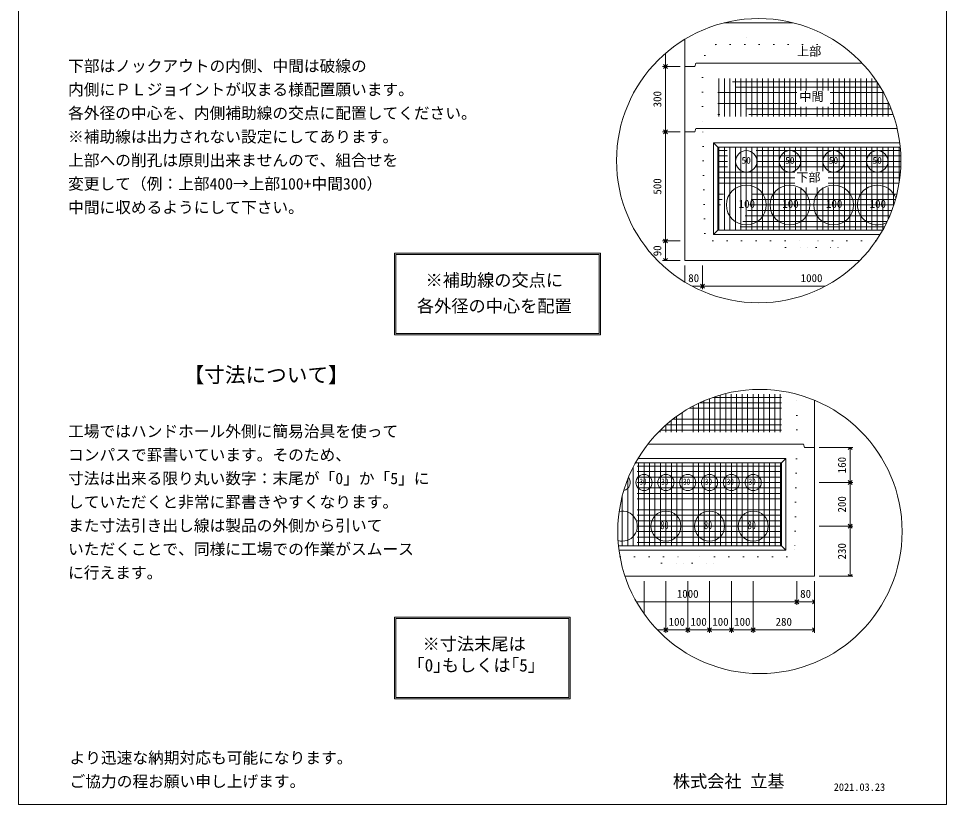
# Model space of a CAD drawing. Units: millimetres, scale not verified. Extents: x -6420 to 6420, y -2661 to 3039.
# Drawn here: x -6420 to -2340, y -2661 to 796 of the extents above; entities that cross this region are included whole.
import ezdxf
from ezdxf.enums import TextEntityAlignment as Align

# ---------------------------------------------------------------- set-up
doc = ezdxf.new("R2010")
doc.units = ezdxf.units.MM
doc.header["$LTSCALE"] = 20
for name, pattern in [('DASHED1', [1.8, 1.2, -0.6]), ('USER2', [50.8, 31.75, -6.35, 6.35, -6.35]), ('USER5', [3.185, 0.01, -3.175])]:
    doc.linetypes.add(name, pattern=pattern)
for name, color, linetype, lineweight in [('0-2_waku', 7, 'Continuous', 18), ('0-3_gaikei', 7, 'Continuous', 18), ('0-4_kakure', 7, 'DASHED1', 5), ('0-5_sunpou', 7, 'Continuous', 5), ('0-7_hole', 7, 'Continuous', 18), ('0-8_uchigawa', 6, 'Continuous', 18), ('0-D_文字１', 7, 'Continuous', 18), ('0-E_コア部分\u3000寸法補助線3', 150, 'USER2', 18), ('0-F_コア部分\u3000寸法補助線2', 150, 'USER2', 18), ('1-1_コア部分\u3000寸法補助線', 7, 'USER2', 5)]:
    doc.layers.add(name, color=color, linetype=linetype, lineweight=lineweight)
doc.styles.add('ＭＳ ゴシック', font='')
doc.styles.get('ＭＳ ゴシック').set_extended_font_data('MS Gothic')

# ---------------------------------------------------------------- blocks, each defined once
blk = doc.blocks.new('_Open90')
at = {"layer": '0-5_sunpou'}
blk.add_line((0, 0), (-1, 0), dxfattribs=at)
blk.add_lwpolyline([(-0.5, 0.5), (0, 0), (-0.5, -0.5)], dxfattribs=at)

msp = doc.modelspace()

# ---------------------------------------------------------------- linework, layer by layer
at = {"layer": '0-2_waku'}
for p, q in [((-6420, 3038.52), (-6420, -2661.48)), ((-2340, 3038.52), (-2340, -2661.48)), ((-6420, -2661.48), (-2340, -2661.48)), ((-6420, -2661.48), (-2340, -2661.48)), ((-6420, -2661.48), (-2340, -2661.48)), ((-6420, -2661.48), (-2340, -2661.48))]:
    msp.add_line(p, q, dxfattribs=at)
at = {"layer": '0-3_gaikei'}
for p, q in [((-3316.99, 777.66), (-3244.93, 777.66)), ((-3316.99, 777.66), (-3244.93, 777.66)), ((-3316.99, 777.66), (-3244.93, 777.66)), ((-3014.2, 777.66), (-3316.99, 777.66)), ((-3316.93, 777.66), (-3014.2, 777.66)), ((-3316.93, 777.66), (-3014.2, 777.66)), ((-3489.73, 585.66), (-3489.73, 705.68)), ((-3489.73, 585.66), (-3489.73, -268.74)), ((-3446.53, 585.66), (-3489.73, 585.66)), ((-3446.53, 585.66), (-3489.73, 585.66)), ((-3441.73, 600.06), (-3446.53, 585.66)), ((-2932.11, 600.06), (-3440.91, 600.06)), ((-2710.81, 600.06), (-2932.93, 600.06)), ((-3446.53, 297.66), (-3489.73, 297.66)), ((-3446.53, 297.66), (-3489.73, 297.66)), ((-3441.73, 312.06), (-3446.53, 297.66)), ((-2932.11, 312.06), (-3440.91, 312.06)), ((-2556.52, 312.06), (-2932.93, 312.06)), ((-3489.73, -268.74), (-2721.32, -268.74)), ((-3489.73, -268.74), (-2721.32, -268.74)), ((-3489.73, -268.74), (-2721.32, -268.74)), ((-2920.8, -1360.19), (-2920.8, -882.92)), ((-2968.8, -1076.99), (-2964, -1091.39)), ((-2920.8, -1091.39), (-2964, -1091.39))]:
    msp.add_line(p, q, dxfattribs=at)
for points in [[(-3753.21, -1657.79), (-2920.8, -1657.79), (-2920.8, -1091.39)], [(-3741.02, -1657.79), (-2920.8, -1657.79), (-2920.8, -1091.39)], [(-2968.8, -1076.99), (-3477.6, -1076.99), (-3653.68, -1076.99)]]:
    msp.add_lwpolyline(points, dxfattribs=at)
at = {"layer": '0-4_kakure', "linetype": 'USER5', "lineweight": 18}
for p, q in [((-3220.93, 777.66), (-3220.93, 793.82)), ((-3220.93, 777.66), (-3220.93, 681.66)), ((-3402.51, 633.66), (-3354.51, 681.66)), ((-3354.51, 681.66), (-2804.81, 681.66)), ((-3402.51, 633.66), (-3412.11, 600.06)), ((-3412.11, 600.06), (-3412.11, 312.06)), ((-3402.21, -148.74), (-3412.11, 312.06)), ((-3402.21, -148.74), (-3367.87, -182.34)), ((-3367.87, -182.34), (-2932.11, -182.34)), ((-3047.31, -211.14), (-3076.11, -182.34)), ((-2649.92, -182.34), (-2932.11, -182.34)), ((-2816.91, -211.14), (-2788.11, -182.34)), ((-3047.31, -211.14), (-2951.31, -211.14)), ((-2951.31, -211.14), (-2947.47, -268.74)), ((-2912.91, -211.14), (-2916.75, -268.74)), ((-2912.91, -211.14), (-2816.91, -211.14)), ((-2997.59, -1076.99), (-2997.59, -856.81)), ((-2997.59, -1076.99), (-3007.5, -1537.79)), ((-3007.5, -1537.79), (-3041.83, -1571.39)), ((-3775.24, -1571.39), (-3477.59, -1571.39)), ((-3592.79, -1600.19), (-3621.59, -1571.39)), ((-3041.83, -1571.39), (-3477.59, -1571.39)), ((-3362.39, -1600.19), (-3333.59, -1571.39)), ((-3592.79, -1600.19), (-3496.79, -1600.19)), ((-3496.79, -1600.19), (-3492.95, -1657.79)), ((-3458.39, -1600.19), (-3462.23, -1657.79)), ((-3458.39, -1600.19), (-3362.39, -1600.19))]:
    msp.add_line(p, q, dxfattribs=at)
at = {"layer": '0-5_sunpou', "color": 150, "lineweight": 18}
for p, q in [((-3575.48, 643.15), (-3575.48, 602.94)), ((-3510.85, 585.66), (-3587.96, 585.66)), ((-3531.97, 585.66), (-3587.96, 585.66)), ((-3575.48, 568.38), (-3575.48, 314.94)), ((-3510.85, 297.66), (-3587.96, 297.66)), ((-3510.85, 297.66), (-3587.96, 297.66)), ((-3575.48, 280.38), (-3575.48, -165.06)), ((-3510.85, -182.34), (-3587.96, -182.34)), ((-3531.97, -182.34), (-3587.96, -182.34)), ((-3575.48, -199.62), (-3575.48, -251.46)), ((-3510.85, -268.74), (-3587.96, -268.74)), ((-3489.73, -289.86), (-3489.73, -363.47)), ((-3412.93, -289.86), (-3412.93, -393.94)), ((-3412.93, -289.86), (-3412.93, -393.94)), ((-3458.02, -381.46), (-3430.21, -381.46)), ((-3395.65, -381.46), (-2873.17, -381.46)), ((-2899.68, -1091.39), (-2751.26, -1091.39)), ((-2763.74, -1108.67), (-2763.74, -1227.71)), ((-2899.68, -1244.99), (-2751.26, -1244.99)), ((-2899.68, -1244.99), (-2751.26, -1244.99)), ((-2763.74, -1262.27), (-2763.74, -1419.71)), ((-2899.68, -1436.99), (-2751.26, -1436.99)), ((-2899.68, -1436.99), (-2751.26, -1436.99)), ((-2763.74, -1454.27), (-2763.74, -1640.51)), ((-2899.68, -1657.79), (-2751.26, -1657.79)), ((-3669.59, -1678.91), (-3669.59, -1822.64)), ((-3573.59, -1678.91), (-3573.59, -1906.18)), ((-3573.59, -1678.91), (-3573.59, -1906.18)), ((-3477.59, -1678.91), (-3477.59, -1906.18)), ((-3477.59, -1678.91), (-3477.59, -1906.18)), ((-3381.59, -1678.91), (-3381.59, -1906.18)), ((-3381.59, -1678.91), (-3381.59, -1906.18)), ((-3285.59, -1678.91), (-3285.59, -1906.18)), ((-3285.59, -1678.91), (-3285.59, -1906.18)), ((-3189.59, -1678.91), (-3189.59, -1906.18)), ((-3189.59, -1678.91), (-3189.59, -1906.18)), ((-2997.6, -1678.91), (-2997.6, -1782.99)), ((-2997.6, -1678.91), (-2997.6, -1782.99)), ((-2920.8, -1678.91), (-2920.8, -1782.99)), ((-2920.8, -1678.91), (-2920.8, -1906.18)), ((-3702.89, -1770.51), (-3014.88, -1770.51)), ((-2980.32, -1770.51), (-2938.08, -1770.51)), ((-3610.75, -1893.7), (-3590.87, -1893.7)), ((-3556.31, -1893.7), (-3494.87, -1893.7)), ((-3460.31, -1893.7), (-3398.87, -1893.7)), ((-3364.31, -1893.7), (-3302.87, -1893.7)), ((-3268.31, -1893.7), (-3206.87, -1893.7)), ((-3172.31, -1893.7), (-2938.08, -1893.7))]:
    msp.add_line(p, q, dxfattribs=at)
for centre in [(-3165.59, 171.1), (-3159.98, -1460.52)]:
    msp.add_circle(centre, 625.17, dxfattribs=at)
at = {"layer": '0-7_hole'}
for centre, radius in [((-3220.11, 168.06), 47.04), ((-3028.11, 168.06), 47.04), ((-2836.11, 168.06), 47.04), ((-2644.11, 168.06), 47.04), ((-3220.11, -23.94), 87.36), ((-3028.11, -23.94), 87.36), ((-2836.11, -23.94), 87.36), ((-3669.59, -1244.99), 35.52), ((-3573.59, -1244.99), 35.52), ((-3477.59, -1244.99), 35.52), ((-3381.59, -1244.99), 35.52), ((-3285.59, -1244.99), 35.52), ((-3189.59, -1244.99), 35.52), ((-3573.59, -1436.99), 66.24), ((-3381.59, -1436.99), 66.24), ((-3189.59, -1436.99), 66.24)]:
    msp.add_circle(centre, radius, dxfattribs=at)
for centre, radius, start, end in [((-2644.11, -23.94), 87.36, 20.66629, 298.32089), ((-3765.59, -1244.99), 35.52, 281.59033, 39.2294), ((-3765.59, -1436.99), 66.24, 253.99064, 101.55918)]:
    msp.add_arc(centre, radius, start, end, dxfattribs=at)
at = {"layer": '0-8_uchigawa'}
for p, q in [((-3364.11, 249.66), (-3344.91, 230.46)), ((-3364.11, -153.54), (-3364.11, 249.66)), ((-3344.91, 230.46), (-2932.11, 230.46)), ((-3344.91, -134.34), (-3344.91, 230.46)), ((-2932.11, 230.46), (-2543.25, 230.46)), ((-3364.11, -153.54), (-3344.91, -134.34)), ((-3364.11, -153.54), (-2631.32, -153.54)), ((-3344.91, -134.34), (-2620.12, -134.34)), ((-4767.29, -595.47), (-4767.29, -235.47)), ((-4767.29, -235.47), (-3860.62, -235.47)), ((-4760.62, -588.8), (-4760.62, -242.13)), ((-4760.62, -242.13), (-3867.29, -242.13)), ((-3867.29, -588.8), (-3867.29, -242.13)), ((-3860.62, -595.47), (-3860.62, -235.47)), ((-4767.29, -595.47), (-3860.62, -595.47)), ((-4760.62, -588.8), (-3867.29, -588.8)), ((-3045.59, -1542.59), (-3045.59, -1139.39)), ((-3064.79, -1523.39), (-3064.79, -1158.59)), ((-3781.98, -1523.39), (-3064.79, -1523.39)), ((-3779.74, -1542.59), (-3045.59, -1542.59)), ((-3045.59, -1542.59), (-3064.79, -1523.39)), ((-4767.29, -1837.09), (-3993.96, -1837.09)), ((-4767.29, -2197.09), (-4767.29, -1837.09)), ((-4760.62, -1843.76), (-4000.62, -1843.76)), ((-4760.62, -2190.43), (-4760.62, -1843.76)), ((-4000.62, -2190.43), (-4000.62, -1843.76)), ((-3993.96, -2197.09), (-3993.96, -1837.09)), ((-4767.29, -2197.09), (-3993.96, -2197.09)), ((-4760.62, -2190.43), (-4000.62, -2190.43))]:
    msp.add_line(p, q, dxfattribs=at)
for points in [[(-3364.11, 249.66), (-2932.11, 249.66), (-2545.38, 249.66)], [(-3707.41, -1158.59), (-3477.59, -1158.59), (-3064.79, -1158.59), (-3045.59, -1139.39)], [(-3696.37, -1139.39), (-3477.59, -1139.39), (-3045.59, -1139.39)]]:
    msp.add_lwpolyline(points, dxfattribs=at)
at = {"layer": '0-E_コア部分\u3000寸法補助線3'}
for p, q in [((-3340.11, 364.86), (-3340.11, 532.86)), ((-3292.11, 364.86), (-3292.11, 532.86)), ((-3244.11, 364.86), (-3244.11, 532.86)), ((-3196.11, 364.86), (-3196.11, 532.86)), ((-3148.11, 364.86), (-3148.11, 532.86)), ((-3100.11, 364.86), (-3100.11, 532.86)), ((-3052.11, 364.86), (-3052.11, 532.86)), ((-3004.11, 364.86), (-3004.11, 532.86)), ((-2956.11, 479.83), (-2956.11, 532.86)), ((-2908.11, 479.83), (-2908.11, 532.86)), ((-2860.11, 479.83), (-2860.11, 532.86)), ((-2812.11, 364.86), (-2812.11, 532.86)), ((-2764.11, 364.86), (-2764.11, 532.86)), ((-2716.11, 364.86), (-2716.11, 532.86)), ((-2668.11, 364.86), (-2668.11, 532.86)), ((-2997.44, 470.46), (-3344.91, 470.46)), ((-2616.76, 470.46), (-2850.56, 470.46)), ((-2620.11, 364.86), (-2620.11, 476.53)), ((-2997.44, 422.46), (-3344.91, 422.46)), ((-2593.18, 422.46), (-2850.56, 422.46)), ((-2956.11, 364.86), (-2956.11, 407.96)), ((-2908.11, 364.86), (-2908.11, 407.96)), ((-2860.11, 364.86), (-2860.11, 407.96)), ((-2572.11, 364.86), (-2572.11, 367.62)), ((-2542.04, 216.06), (-3344.91, 216.06)), ((-3340.11, -134.34), (-3340.11, 230.46)), ((-3292.11, -134.34), (-3292.11, 230.46)), ((-3244.11, -134.34), (-3244.11, 230.46)), ((-3196.11, -134.34), (-3196.11, 230.46)), ((-3148.11, -134.34), (-3148.11, 230.46)), ((-3100.11, -134.34), (-3100.11, 230.46)), ((-3052.11, -134.34), (-3052.11, 230.46)), ((-3004.11, 125.43), (-3004.11, 230.46)), ((-2956.11, 125.43), (-2956.11, 230.46)), ((-2908.11, 125.43), (-2908.11, 230.46)), ((-2860.11, 125.43), (-2860.11, 230.46)), ((-2812.11, -134.34), (-2812.11, 230.46)), ((-2764.11, -134.34), (-2764.11, 230.46)), ((-2716.11, -134.34), (-2716.11, 230.46)), ((-2668.11, -134.34), (-2668.11, 230.46)), ((-2620.11, -134.34), (-2620.11, 230.46)), ((-2572.11, -25.41), (-2572.11, 230.46)), ((-2540.43, 168.06), (-3344.91, 168.06)), ((-3006.28, 120.06), (-3344.91, 120.06)), ((-2542.51, 120.06), (-2859.39, 120.06)), ((-3006.28, 72.06), (-3344.91, 72.06)), ((-3004.11, -134.34), (-3004.11, 53.56)), ((-2956.11, -134.34), (-2956.11, 53.56)), ((-2908.11, -134.34), (-2908.11, 53.56)), ((-2860.11, -134.34), (-2860.11, 53.56)), ((-2548.32, 72.06), (-2859.39, 72.06)), ((-2557.96, 24.06), (-3344.91, 24.06)), ((-2571.63, -23.94), (-3344.91, -23.94)), ((-2589.6, -71.94), (-3344.91, -71.94)), ((-2612.3, -119.94), (-3344.91, -119.94)), ((-3310.41, -1024.19), (-3310.41, -856.19)), ((-3262.41, -1024.19), (-3262.41, -856.19)), ((-3214.41, -1024.19), (-3214.41, -856.19)), ((-3166.41, -1024.19), (-3166.41, -856.19)), ((-3118.41, -1024.19), (-3118.41, -856.19)), ((-3070.41, -1024.19), (-3070.41, -856.19)), ((-3406.41, -1024.19), (-3406.41, -885.97)), ((-3358.41, -1024.19), (-3358.41, -867.68)), ((-3502.41, -1024.19), (-3502.41, -937.47)), ((-3065.61, -918.59), (-3471.67, -918.59)), ((-3454.41, -1024.19), (-3454.41, -909.02)), ((-3550.41, -1024.19), (-3550.41, -972.26)), ((-3065.61, -966.59), (-3543.22, -966.59)), ((-3598.41, -1024.19), (-3598.41, -1014.86)), ((-3064.79, -1172.99), (-3715.11, -1172.99)), ((-3693.59, -1523.39), (-3693.59, -1158.59)), ((-3645.59, -1523.39), (-3645.59, -1158.59)), ((-3597.59, -1523.39), (-3597.59, -1158.59)), ((-3549.59, -1523.39), (-3549.59, -1158.59)), ((-3501.59, -1523.39), (-3501.59, -1158.59)), ((-3453.59, -1523.39), (-3453.59, -1158.59)), ((-3405.59, -1523.39), (-3405.59, -1158.59)), ((-3357.59, -1523.39), (-3357.59, -1158.59)), ((-3309.59, -1523.39), (-3309.59, -1158.59)), ((-3261.59, -1523.39), (-3261.59, -1158.59)), ((-3213.59, -1523.39), (-3213.59, -1158.59)), ((-3165.59, -1523.39), (-3165.59, -1158.59)), ((-3117.59, -1523.39), (-3117.59, -1158.59)), ((-3069.59, -1523.39), (-3069.59, -1158.59)), ((-3064.79, -1220.99), (-3737.45, -1220.99)), ((-3741.59, -1523.39), (-3741.59, -1231.25)), ((-3064.79, -1268.99), (-3755.09, -1268.99)), ((-3064.79, -1316.99), (-3768.45, -1316.99)), ((-3064.79, -1364.99), (-3777.81, -1364.99)), ((-3064.79, -1412.99), (-3783.34, -1412.99)), ((-3064.79, -1460.99), (-3785.15, -1460.99)), ((-3064.79, -1508.99), (-3783.27, -1508.99))]:
    msp.add_line(p, q, dxfattribs=at)
at = {"layer": '0-F_コア部分\u3000寸法補助線2'}
for p, q in [((-3316.11, 364.86), (-3316.11, 532.86)), ((-3268.11, 364.86), (-3268.11, 532.86)), ((-3220.11, 364.86), (-3220.11, 532.86)), ((-3172.11, 364.86), (-3172.11, 532.86)), ((-3076.11, 364.86), (-3076.11, 532.86)), ((-2980.11, 479.83), (-2980.11, 532.86)), ((-2884.11, 479.83), (-2884.11, 532.86)), ((-2788.11, 364.86), (-2788.11, 532.86)), ((-2692.11, 364.86), (-2692.11, 532.86)), ((-2630.55, 494.46), (-3344.91, 494.46)), ((-2596.11, 364.86), (-2596.11, 429.04)), ((-2583.23, 398.46), (-3344.91, 398.46)), ((-2980.11, 364.86), (-2980.11, 407.96)), ((-2884.11, 364.86), (-2884.11, 407.96)), ((-3268.11, -134.34), (-3268.11, 230.46)), ((-3220.11, -134.34), (-3220.11, 230.46)), ((-3172.11, -134.34), (-3172.11, 230.46)), ((-3076.11, -134.34), (-3076.11, 230.46)), ((-2980.11, 125.43), (-2980.11, 230.46)), ((-2884.11, 125.43), (-2884.11, 230.46)), ((-2788.11, -134.34), (-2788.11, 230.46)), ((-2692.11, -134.34), (-2692.11, 230.46)), ((-2596.11, -86.83), (-2596.11, 230.46)), ((-2540.78, 192.06), (-3344.91, 192.06)), ((-3006.28, 96.06), (-3344.91, 96.06)), ((-2544.95, 96.06), (-2859.39, 96.06)), ((-2980.11, -134.34), (-2980.11, 53.56)), ((-2884.11, -134.34), (-2884.11, 53.56)), ((-2564.28, 0.06), (-3344.91, 0.06)), ((-2600.33, -95.94), (-3344.91, -95.94)), ((-3238.41, -1024.19), (-3238.41, -856.19)), ((-3142.41, -1024.19), (-3142.41, -856.19)), ((-3430.41, -1024.19), (-3430.41, -896.87)), ((-3065.61, -894.59), (-3425.61, -894.59)), ((-3334.41, -1024.19), (-3334.41, -860.18)), ((-3526.41, -1024.19), (-3526.41, -954)), ((-3065.61, -990.59), (-3572.3, -990.59)), ((-3717.59, -1523.39), (-3717.59, -1177.84)), ((-3621.59, -1523.39), (-3621.59, -1158.59)), ((-3525.59, -1523.39), (-3525.59, -1158.59)), ((-3429.59, -1523.39), (-3429.59, -1158.59)), ((-3333.59, -1523.39), (-3333.59, -1158.59)), ((-3237.59, -1523.39), (-3237.59, -1158.59)), ((-3141.59, -1523.39), (-3141.59, -1158.59)), ((-3064.79, -1196.99), (-3726.89, -1196.99)), ((-3765.59, -1523.39), (-3765.59, -1305.37)), ((-3064.79, -1292.99), (-3762.29, -1292.99)), ((-3064.79, -1388.99), (-3781.05, -1388.99)), ((-3064.79, -1484.99), (-3784.67, -1484.99))]:
    msp.add_line(p, q, dxfattribs=at)
at = {"layer": '1-1_コア部分\u3000寸法補助線'}
for p, q in [((-3316.11, 364.86), (-3316.11, 532.86)), ((-3220.11, 364.86), (-3220.11, 532.86)), ((-3124.11, 364.86), (-3124.11, 532.86)), ((-3028.11, 364.86), (-3028.11, 532.86)), ((-2836.11, 364.86), (-2836.11, 532.86)), ((-2740.11, 364.86), (-2740.11, 532.86)), ((-2645.81, 518.46), (-3344.91, 518.46)), ((-2644.11, 364.86), (-2644.11, 515.92)), ((-2574.43, 374.46), (-3344.91, 374.46)), ((-3316.11, -134.34), (-3316.11, 230.46)), ((-3220.11, -134.34), (-3220.11, 230.46)), ((-3124.11, -134.34), (-3124.11, 230.46)), ((-3028.11, -134.34), (-3028.11, 230.46)), ((-2836.11, -134.34), (-2836.11, 230.46)), ((-2740.11, -134.34), (-2740.11, 230.46)), ((-2644.11, -134.34), (-2644.11, 230.46)), ((-2548.11, 73.35), (-2548.11, 230.46)), ((-2541.01, 144.06), (-3344.91, 144.06)), ((-2580.05, -47.94), (-3344.91, -47.94)), ((-3286.41, -1024.19), (-3286.41, -856.19)), ((-3190.41, -1024.19), (-3190.41, -856.19)), ((-3094.41, -1024.19), (-3094.41, -856.19)), ((-3382.41, -1024.19), (-3382.41, -876.26)), ((-3065.61, -870.59), (-3366.91, -870.59)), ((-3065.61, -1014.59), (-3598.14, -1014.59)), ((-3574.41, -1024.19), (-3574.41, -992.45)), ((-3669.59, -1523.39), (-3669.59, -1158.59)), ((-3573.59, -1523.39), (-3573.59, -1158.59)), ((-3381.59, -1523.39), (-3381.59, -1158.59)), ((-3285.59, -1523.39), (-3285.59, -1158.59)), ((-3189.59, -1523.39), (-3189.59, -1158.59)), ((-3093.59, -1523.39), (-3093.59, -1158.59)), ((-3064.79, -1244.99), (-3746.83, -1244.99)), ((-3765.59, -1523.39), (-3765.59, -1305.37)), ((-3064.79, -1436.99), (-3784.71, -1436.99))]:
    msp.add_line(p, q, dxfattribs=at)

# ---------------------------------------------------------------- block references
at = {"layer": '0-5_sunpou', "xscale": 17.28, "yscale": 17.28}
for p, rotation in [((-3575.48, 585.66), 270), ((-3575.48, 585.66), 90), ((-3575.48, 297.66), 270), ((-3575.48, 297.66), 90), ((-3575.48, -182.34), 270), ((-3575.48, -182.34), 90), ((-3575.48, -268.74), 270), ((-3412.93, -381.46), 180), ((-2763.74, -1091.39), 90), ((-2763.74, -1244.99), 270), ((-2763.74, -1244.99), 90), ((-2763.74, -1436.99), 270), ((-2763.74, -1436.99), 90), ((-2763.74, -1657.79), 270), ((-2997.6, -1770.51), 180), ((-3573.59, -1893.7), 180), ((-3477.59, -1893.7), 180), ((-3381.59, -1893.7), 180), ((-3285.59, -1893.7), 180), ((-3189.59, -1893.7), 180)]:
    msp.add_blockref('_Open90', p, dxfattribs=dict(at, rotation=rotation))
for p in [(-3412.93, -381.46), (-2997.6, -1770.51), (-2920.8, -1770.51), (-3573.59, -1893.7), (-3477.59, -1893.7), (-3381.59, -1893.7), (-3285.59, -1893.7), (-3189.59, -1893.7), (-2920.8, -1893.7)]:
    msp.add_blockref('_Open90', p, dxfattribs=at)

# ---------------------------------------------------------------- texts
at = {"layer": '0-5_sunpou', "style": 'ＭＳ ゴシック'}
for s, p in [('300', (-3583.16, 405.66)), ('500', (-3583.16, 21.66)), ('90', (-3583.16, -249.54)), ('160', (-2771.42, -1204.19)), ('200', (-2771.42, -1376.99)), ('230', (-2771.42, -1583.39))]:
    msp.add_text(s, height=35.19, rotation=90, dxfattribs=at).set_placement(p, align=Align.BOTTOM_LEFT)
for s, p in [('80', (-3475.33, -373.78)), ('1000', (-2980.93, -373.78)), ('1000', (-3525.6, -1762.83)), ('80', (-2983.2, -1762.83)), ('100', (-3561.59, -1886.02)), ('100', (-3465.59, -1886.02)), ('100', (-3369.59, -1886.02)), ('100', (-3273.59, -1886.02)), ('280', (-3091.2, -1886.02))]:
    msp.add_text(s, height=35.19, dxfattribs=at).set_placement(p, align=Align.BOTTOM_LEFT)
at = {"layer": '0-D_文字１', "style": 'ＭＳ ゴシック'}
for s, height, p in [('上部', 39.1, (-2997.19, 620.82)), ('下部はノックアウトの内側、中間は破線の', 50.67, (-6202.27, 547.15)), ('内側にＰＬジョイントが収まる様配置願います。', 50.67, (-6202.27, 443.47)), ('中間', 39.1, (-2986.89, 421.52)), ('各外径の中心を、内側補助線の交点に配置してください。', 50.67, (-6202.27, 339.79)), ('※補助線は出力されない設定にしてあります。', 50.67, (-6202.27, 236.11)), ('上部への削孔は原則出来ませんので、組合せを', 50.67, (-6202.27, 132.43)), ('50', 29.91, (-3240.84, 148.53)), ('50', 29.91, (-3048.84, 148.53)), ('50', 29.91, (-2856.84, 148.53)), ('50', 29.91, (-2664.84, 148.53)), ('下部', 39.1, (-3000.53, 66.52)), ('変更して（例：上部400→上部100+中間300）', 50.67, (-6202.27, 28.75)), ('中間に収めるようにして下さい。', 50.67, (-6202.27, -74.93)), ('100', 35.19, (-3253.66, -47.15)), ('100', 35.19, (-3061.66, -47.15)), ('100', 35.19, (-2869.66, -47.15)), ('100', 35.19, (-2677.66, -47.15)), (' ※補助線の交点に', 55.43, (-4668.3, -399.08)), ('各外径の中心を配置', 55.43, (-4668.3, -512.48)), ('【寸法について】', 66.51, (-5694.21, -824.58)), ('工場ではハンドホール外側に簡易治具を使って', 50.67, (-6202.27, -1060.09)), ('コンパスで罫書いています。そのため、', 50.67, (-6202.27, -1163.77)), ('寸法は出来る限り丸い数字：末尾が「0」か「5」に', 50.67, (-6202.27, -1267.45)), ('していただくと非常に罫書きやすくなります。', 50.67, (-6202.27, -1371.13)), ('また寸法引き出し線は製品の外側から引いて', 50.67, (-6202.27, -1474.81)), ('いただくことで、同様に工場での作業がスムース', 50.67, (-6202.27, -1578.49)), ('に行えます。', 50.67, (-6202.27, -1682.17)), ('※寸法末尾は', 55.43, (-4643.5, -1999.54)), ('「0｣もしくは｢5｣', 55.43, (-4709.89, -2093.18)), ('より迅速な納期対応も可能になります。\u3000', 50.67, (-6195.81, -2496.7)), ('ご協力の程お願い申し上げます。', 50.67, (-6195.81, -2600.38)), ('株式会社 立基', 55.43, (-3542.97, -2603.51)), ('2021.03.23', 33.26, (-2835.62, -2611.79))]:
    msp.add_text(s, height=height, dxfattribs=at).set_placement(p, align=Align.BOTTOM_LEFT)
at = {"layer": '0-D_文字１', "style": 'ＭＳ ゴシック', "width": 0.7}
for s, height, p in [('30', 26.92, (-3689.76, -1262.78)), ('30', 26.92, (-3593.76, -1262.78)), ('30', 26.92, (-3497.76, -1262.78)), ('30', 26.92, (-3401.76, -1262.78)), ('30', 26.92, (-3305.76, -1262.78)), ('30', 26.92, (-3209.76, -1262.78)), ('80', 35.19, (-3597.66, -1460.69)), ('80', 35.19, (-3405.66, -1460.69)), ('80', 35.19, (-3213.66, -1460.69))]:
    msp.add_text(s, height=height, dxfattribs=at).set_placement(p, align=Align.BOTTOM_LEFT)

doc.saveas('drawing.dxf')
